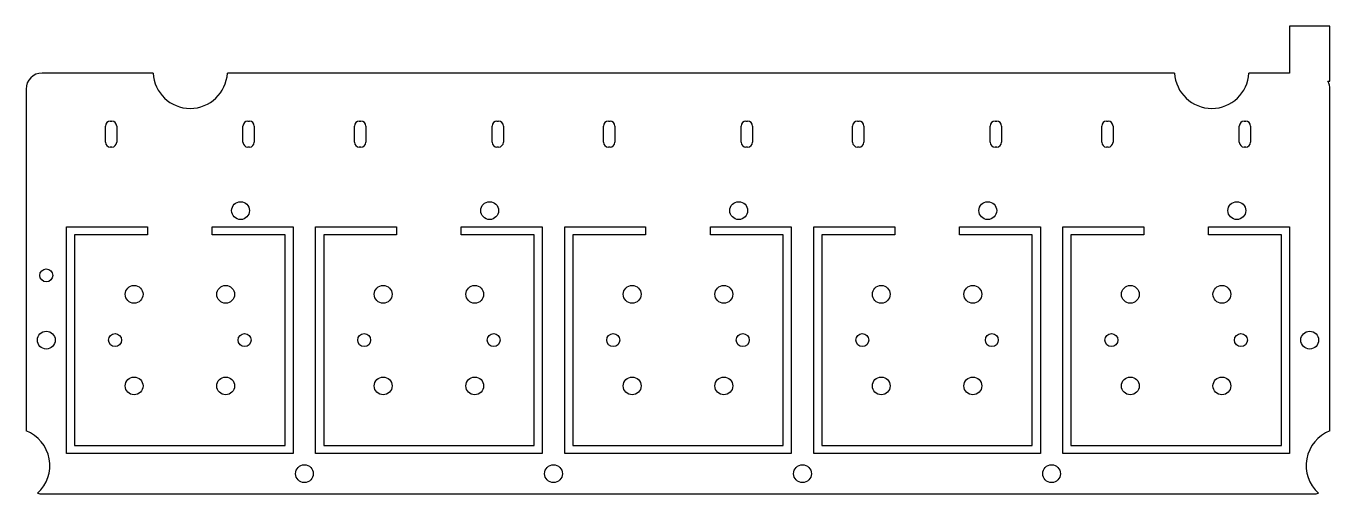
# Model space of a CAD drawing. Header units: millimetres. Extents: x -81 to 81, y -86 to -28.
import ezdxf

# ---------------------------------------------------------------- set-up
doc = ezdxf.new("R2010")
doc.units = ezdxf.units.MM

msp = doc.modelspace()

# ---------------------------------------------------------------- linework, layer by layer
for p, q in [((75.54, -28.44), (75.54, -34.24)), ((80.54, -28.44), (75.54, -28.44)), ((80.54, -35.24), (80.54, -28.44)), ((-64.85, -34.24), (-78.54, -34.24)), ((61.35, -34.24), (-55.67, -34.24)), ((75.54, -34.24), (70.53, -34.24)), ((80.27, -35.24), (80.54, -35.24)), ((-80.54, -36.24), (-80.54, -78.45)), ((80.54, -78.45), (80.54, -36.24)), ((-70.14, -40.19), (-69.94, -40.19)), ((-53.14, -40.19), (-52.94, -40.19)), ((-39.37, -40.19), (-39.17, -40.19)), ((-22.37, -40.19), (-22.17, -40.19)), ((-8.6, -40.19), (-8.4, -40.19)), ((8.4, -40.19), (8.6, -40.19)), ((22.17, -40.19), (22.37, -40.19)), ((39.17, -40.19), (39.37, -40.19)), ((52.94, -40.19), (53.14, -40.19)), ((69.94, -40.19), (70.14, -40.19)), ((-70.74, -42.79), (-70.74, -40.79)), ((-69.34, -40.79), (-69.34, -42.79)), ((-53.74, -42.79), (-53.74, -40.79)), ((-52.34, -40.79), (-52.34, -42.79)), ((-39.97, -42.79), (-39.97, -40.79)), ((-38.57, -40.79), (-38.57, -42.79)), ((-22.97, -42.79), (-22.97, -40.79)), ((-21.57, -40.79), (-21.57, -42.79)), ((-9.2, -42.79), (-9.2, -40.79)), ((-7.8, -40.79), (-7.8, -42.79)), ((7.8, -42.79), (7.8, -40.79)), ((9.2, -40.79), (9.2, -42.79)), ((21.57, -42.79), (21.57, -40.79)), ((22.97, -40.79), (22.97, -42.79)), ((38.57, -42.79), (38.57, -40.79)), ((39.97, -40.79), (39.97, -42.79)), ((52.34, -42.79), (52.34, -40.79)), ((53.74, -40.79), (53.74, -42.79)), ((69.34, -42.79), (69.34, -40.79)), ((70.74, -40.79), (70.74, -42.79)), ((-69.94, -43.39), (-70.14, -43.39)), ((-52.94, -43.39), (-53.14, -43.39)), ((-39.17, -43.39), (-39.37, -43.39)), ((-22.17, -43.39), (-22.37, -43.39)), ((-8.4, -43.39), (-8.6, -43.39)), ((8.6, -43.39), (8.4, -43.39)), ((22.37, -43.39), (22.17, -43.39)), ((39.37, -43.39), (39.17, -43.39)), ((53.14, -43.39), (52.94, -43.39)), ((70.14, -43.39), (69.94, -43.39)), ((-75.54, -81.24), (-75.54, -53.24)), ((-75.54, -53.24), (-65.54, -53.24)), ((-74.54, -54.24), (-74.54, -80.24)), ((-65.54, -54.24), (-74.54, -54.24)), ((-65.54, -53.24), (-65.54, -54.24)), ((-57.54, -53.24), (-47.54, -53.24)), ((-57.54, -54.24), (-57.54, -53.24)), ((-48.54, -54.24), (-57.54, -54.24)), ((-48.54, -80.24), (-48.54, -54.24)), ((-47.54, -53.24), (-47.54, -81.24)), ((-44.77, -81.24), (-44.77, -53.24)), ((-44.77, -53.24), (-34.77, -53.24)), ((-43.77, -54.24), (-43.77, -80.24)), ((-34.77, -54.24), (-43.77, -54.24)), ((-34.77, -53.24), (-34.77, -54.24)), ((-26.77, -53.24), (-16.77, -53.24)), ((-26.77, -54.24), (-26.77, -53.24)), ((-17.77, -54.24), (-26.77, -54.24)), ((-17.77, -80.24), (-17.77, -54.24)), ((-16.77, -53.24), (-16.77, -81.24)), ((-14, -81.24), (-14, -53.24)), ((-14, -53.24), (-4, -53.24)), ((-13, -54.24), (-13, -80.24)), ((-4, -54.24), (-13, -54.24)), ((-4, -53.24), (-4, -54.24)), ((4, -53.24), (14, -53.24)), ((4, -54.24), (4, -53.24)), ((13, -54.24), (4, -54.24)), ((13, -80.24), (13, -54.24)), ((14, -53.24), (14, -81.24)), ((16.77, -81.24), (16.77, -53.24)), ((16.77, -53.24), (26.77, -53.24)), ((17.77, -54.24), (17.77, -80.24)), ((26.77, -54.24), (17.77, -54.24)), ((26.77, -53.24), (26.77, -54.24)), ((34.77, -53.24), (44.77, -53.24)), ((34.77, -54.24), (34.77, -53.24)), ((43.77, -54.24), (34.77, -54.24)), ((43.77, -80.24), (43.77, -54.24)), ((44.77, -53.24), (44.77, -81.24)), ((47.54, -81.24), (47.54, -53.24)), ((47.54, -53.24), (57.54, -53.24)), ((48.54, -54.24), (48.54, -80.24)), ((57.54, -54.24), (48.54, -54.24)), ((57.54, -53.24), (57.54, -54.24)), ((65.54, -53.24), (75.54, -53.24)), ((65.54, -54.24), (65.54, -53.24)), ((74.54, -54.24), (65.54, -54.24)), ((74.54, -80.24), (74.54, -54.24)), ((75.54, -53.24), (75.54, -81.24)), ((-74.54, -80.24), (-48.54, -80.24)), ((-43.77, -80.24), (-17.77, -80.24)), ((-13, -80.24), (13, -80.24)), ((17.77, -80.24), (43.77, -80.24)), ((48.54, -80.24), (74.54, -80.24)), ((-47.54, -81.24), (-75.54, -81.24)), ((-16.77, -81.24), (-44.77, -81.24)), ((14, -81.24), (-14, -81.24)), ((44.77, -81.24), (16.77, -81.24)), ((75.54, -81.24), (47.54, -81.24)), ((-78.54, -86.24), (78.54, -86.24))]:
    msp.add_line(p, q)
for centre, radius in [((-54.04, -51.24), 1.1), ((-23.27, -51.24), 1.1), ((7.5, -51.24), 1.1), ((38.27, -51.24), 1.1), ((69.04, -51.24), 1.1), ((-78.04, -59.24), 0.8), ((-67.19, -61.58), 1.1), ((-55.88, -61.58), 1.1), ((-36.42, -61.58), 1.1), ((-25.11, -61.58), 1.1), ((-5.66, -61.58), 1.1), ((5.66, -61.58), 1.1), ((25.11, -61.58), 1.1), ((36.42, -61.58), 1.1), ((55.88, -61.58), 1.1), ((67.19, -61.58), 1.1), ((-78.04, -67.24), 1.1), ((-69.54, -67.24), 0.8), ((-53.54, -67.24), 0.8), ((-38.77, -67.24), 0.8), ((-22.77, -67.24), 0.8), ((-8, -67.24), 0.8), ((8, -67.24), 0.8), ((22.77, -67.24), 0.8), ((38.77, -67.24), 0.8), ((53.54, -67.24), 0.8), ((69.54, -67.24), 0.8), ((78.04, -67.24), 1.1), ((-67.19, -72.9), 1.1), ((-55.88, -72.9), 1.1), ((-36.42, -72.9), 1.1), ((-25.11, -72.9), 1.1), ((-5.66, -72.9), 1.1), ((5.66, -72.9), 1.1), ((25.11, -72.9), 1.1), ((36.42, -72.9), 1.1), ((55.88, -72.9), 1.1), ((67.19, -72.9), 1.1), ((-46.15, -83.74), 1.1), ((-15.38, -83.74), 1.1), ((15.38, -83.74), 1.1), ((46.15, -83.74), 1.1)]:
    msp.add_circle(centre, radius)
for centre, radius, start, end in [((-78.54, -36.24), 2, 90, 180), ((-60.26, -34.01), 4.6, 182.9283, 357.0717), ((65.94, -34.01), 4.6, 182.9283, 357.0717), ((78.54, -36.24), 2, 0, 30), ((-70.14, -40.79), 0.6, 90, 180), ((-69.94, -40.79), 0.6, 0, 90), ((-53.14, -40.79), 0.6, 90, 180), ((-52.94, -40.79), 0.6, 0, 90), ((-39.37, -40.79), 0.6, 90, 180), ((-39.17, -40.79), 0.6, 0, 90), ((-22.37, -40.79), 0.6, 90, 180), ((-22.17, -40.79), 0.6, 0, 90), ((-8.6, -40.79), 0.6, 90, 180), ((-8.4, -40.79), 0.6, 0, 90), ((8.4, -40.79), 0.6, 90, 180), ((8.6, -40.79), 0.6, 0, 90), ((22.17, -40.79), 0.6, 90, 180), ((22.37, -40.79), 0.6, 0, 90), ((39.17, -40.79), 0.6, 90, 180), ((39.37, -40.79), 0.6, 0, 90), ((52.94, -40.79), 0.6, 90, 180), ((53.14, -40.79), 0.6, 0, 90), ((69.94, -40.79), 0.6, 90, 180), ((70.14, -40.79), 0.6, 0, 90), ((-70.14, -42.79), 0.6, 180, 270), ((-69.94, -42.79), 0.6, 270, 360), ((-53.14, -42.79), 0.6, 180, 270), ((-52.94, -42.79), 0.6, 270, 360), ((-39.37, -42.79), 0.6, 180, 270), ((-39.17, -42.79), 0.6, 270, 360), ((-22.37, -42.79), 0.6, 180, 270), ((-22.17, -42.79), 0.6, 270, 360), ((-8.6, -42.79), 0.6, 180, 270), ((-8.4, -42.79), 0.6, 270, 360), ((8.4, -42.79), 0.6, 180, 270), ((8.6, -42.79), 0.6, 270, 360), ((22.17, -42.79), 0.6, 180, 270), ((22.37, -42.79), 0.6, 270, 360), ((39.17, -42.79), 0.6, 180, 270), ((39.37, -42.79), 0.6, 270, 360), ((52.94, -42.79), 0.6, 180, 270), ((53.14, -42.79), 0.6, 270, 360), ((69.94, -42.79), 0.6, 180, 270), ((70.14, -42.79), 0.6, 270, 360), ((-82.2, -82.74), 4.6, -47.9133, 68.793), ((82.2, -82.74), 4.6, 111.207, 227.9133), ((-78.54, -84.24), 2, 253.1173, 270), ((78.54, -84.24), 2, 270, 286.8827)]:
    msp.add_arc(centre, radius, start, end)

doc.saveas('drawing.dxf')
